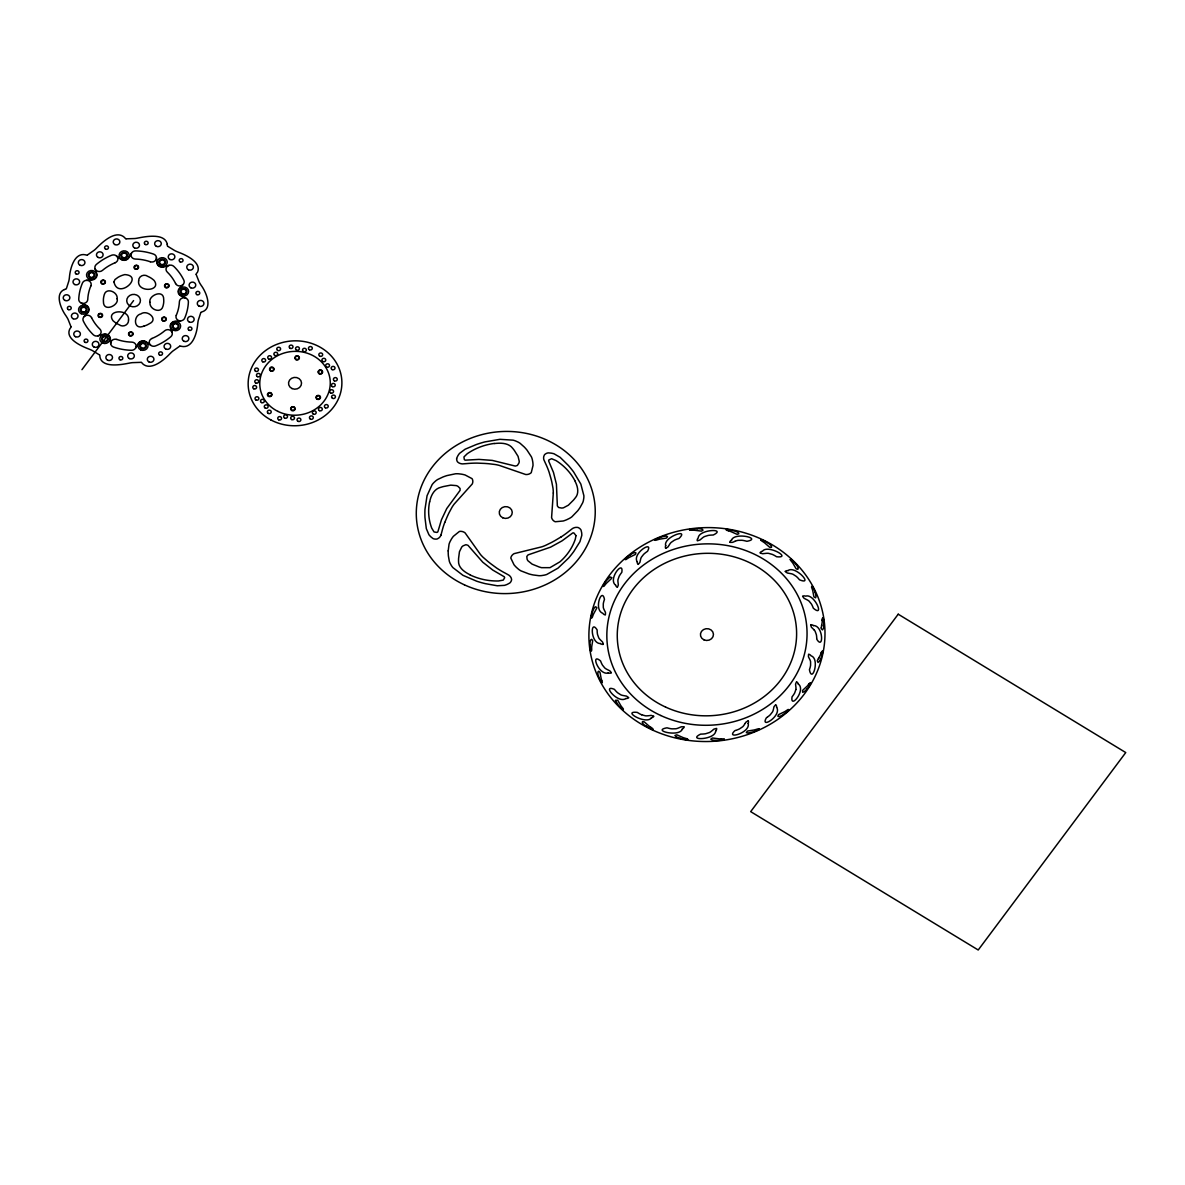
<?xml version="1.0" encoding="UTF-8"?>
<svg xmlns="http://www.w3.org/2000/svg" width="1185" height="1185" viewBox="0 0 1185 1185"><rect width="100%" height="100%" fill="white"/><g stroke="black" fill="none" stroke-linecap="round" stroke-linejoin="round"><path stroke-width="1.5" d="M591.641 649.232L591.641 649.839A26.766 24.233 -3.2 0 1 591.611 650.698L590.9 651.409A2.8 2.533 -3.2 0 1 590.574 650.669L590.545 650.609A31.891 28.884 -3.2 0 1 589.982 644.566M822.242 620.659L822.242 619.696M167.263 244.377C165.263 233.267 147.355 236.2 138.882 237.859A39.742 35.994 -3.2 0 0 137.978 238.037L137.119 238.2A23.848 21.597 -3.2 0 1 134.586 238.54L126.173 238.837M590.056 644.566C589.389 642.922 590.945 636.715 592.663 640.537A5.644 5.11 -3.2 0 1 592.604 641.352L591.745 646.477A21.004 19.019 -3.2 0 0 591.641 648.284L591.641 648.847M823.827 624.554L823.619 627.413M689.551 529.828L689.744 529.502A2.8 2.533 -3.2 0 1 690.47 529.295A31.891 28.884 -3.2 0 1 697.195 528.703M724.331 739.336L724.139 739.633A2.8 2.533 -3.2 0 1 723.413 739.825A31.891 28.884 -3.2 0 1 716.688 740.432L713.548 740.225M823.545 628.243L822.479 629.916L821.22 628.598A5.644 5.11 -3.2 0 1 821.279 627.769M790.232 559.601L790.528 560.179A26.766 24.233 -3.2 0 0 791.062 560.89L792.069 562.134A21.004 19.019 -3.2 0 1 793.076 563.512L795.772 568.207A5.644 5.11 -3.2 0 0 796.261 568.904C800.082 571.081 797.401 565.275 795.772 564.267M821.279 627.769L822.153 622.495A21.004 19.019 -3.2 0 0 822.242 620.851L822.242 619.296A26.766 24.233 -3.2 0 1 822.271 618.422L823.086 617.815M795.89 689.507L794.735 692.825A23.196 21.019 -3.2 0 1 792.78 695.862L792.498 696.262A22.219 20.115 -3.2 0 0 792.054 696.839C789.906 709.919 806.318 689.966 798.349 684.026M821.575 626.05L821.738 625.147M773.642 708.245L773.716 707.919A44.526 40.32 -3.2 0 1 773.998 706.734L775.42 705.001M773.509 708.852L773.435 709.148A26.351 23.863 -3.2 0 1 773.242 709.993L773.168 710.259A9.924 8.976 -3.2 0 1 772.501 711.918L770.265 714.762A23.196 21.019 -3.2 0 1 767.376 717.118M429.711 501.803C430.836 495.685 434.184 488.768 440.805 487.302A86.298 78.151 -3.2 0 1 443.397 486.561L450.744 485.139L456.343 485.613A7.391 6.695 -3.2 0 1 458.106 486.457L460.076 488.472L460.061 490.412L446.745 508.558L441.457 519.756L437.872 531.784A3.496 3.17 -3.2 0 1 436.954 532.42L434.051 531.961L431.71 528.095A57.932 52.466 -3.2 0 1 429.592 501.788M785.448 571.733L787.329 573.007A44.526 40.32 -3.2 0 0 788.647 573.244L789.995 573.481A26.351 23.863 -3.2 0 1 790.913 573.658L791.21 573.718A9.924 8.976 -3.2 0 1 793.032 574.295L796.157 576.295A23.196 21.019 -3.2 0 1 798.72 578.872L799.031 579.243A22.219 20.115 -3.2 0 0 799.505 579.791C814.243 586.027 795.165 565.126 788.069 570.548M665.659 545.544C663.2 537.086 690.085 527.784 679.035 538.434A22.219 20.115 -3.2 0 1 678.309 538.686L677.82 538.849A23.196 21.019 -3.2 0 0 674.28 540.271L671.199 542.375A9.924 8.976 -3.2 0 0 670.014 543.782L669.836 544.004A26.351 23.863 -3.2 0 0 669.362 544.759L668.681 545.855A44.526 40.32 -3.2 0 1 668.014 546.907L666.074 548.151M628.435 697.402L626.554 696.128A44.526 40.32 -3.2 0 0 625.236 695.891L623.888 695.654A26.351 23.863 -3.2 0 1 622.969 695.476L622.673 695.417A9.924 8.976 -3.2 0 1 620.851 694.84L617.726 692.84A23.196 21.019 -3.2 0 1 615.163 690.248L614.852 689.877A22.219 20.115 -3.2 0 0 614.378 689.329C601.284 683.864 617.859 703.979 625.813 698.587M748.224 723.591C750.431 732.982 724.939 739.988 734.848 730.701A22.219 20.115 -3.2 0 1 735.574 730.449M687.7 739.41L687.507 739.633A2.8 2.533 -3.2 0 1 686.648 739.647M820.953 653.572L821.279 652.654M440.938 535.161L441.946 531.472A94.252 85.35 -3.2 0 1 444.76 522.407M444.775 522.422L447.382 516.304A181.883 164.7 -3.2 0 1 449.056 512.735L452.018 507.254A46.6 42.201 -3.2 0 1 454.151 504.114L472.223 483.998A7.095 6.429 -3.2 0 0 472.771 480.666L472.489 479.51A4.251 3.851 -3.2 0 0 471.956 478.592L465.127 474.992A33.15 30.025 -3.2 0 0 461.424 474.148L458.491 473.793A20.634 18.693 -3.2 0 0 455.484 473.793L446.938 475.585A60.909 55.162 -3.2 0 0 442.923 477.007L437.769 479.451A17.716 16.042 -3.2 0 0 435.68 480.932L433.873 482.591A21.582 19.538 -3.2 0 0 432.125 484.635L427.059 495.7L424.971 509.387A108.502 98.251 -3.2 0 0 424.971 517.549L426.319 528.614L428.911 534.702A26.692 24.174 -3.2 0 0 430.807 536.79L432.851 538.434A4.459 4.044 -3.2 0 0 433.695 538.805L433.991 538.894A7.184 6.503 -3.2 0 0 435.221 539.101L436.51 539.086A3.659 3.318 -3.2 0 0 437.428 538.849L438.776 538.049A7.628 6.903 -3.2 0 0 440.953 535.161M819.946 660.415L821.131 657.749A31.891 28.884 -3.2 0 0 822.701 651.854L822.716 651.794A2.8 2.533 -3.2 0 0 822.76 651.098M819.739 660.86L818.065 662.489L817.28 660.86A5.644 5.11 -3.2 0 1 817.606 660.104L820.227 655.305A21.004 19.019 -3.2 0 0 820.879 653.75L821.412 652.268A26.766 24.233 -3.2 0 1 821.738 651.454L822.716 651.098M611.208 672.428L609.771 670.814A44.526 40.32 -3.2 0 0 608.601 670.221L607.401 669.614A26.351 23.863 -3.2 0 1 606.587 669.184L606.335 669.036A9.924 8.976 -3.2 0 1 604.794 667.984L602.528 665.2A23.196 21.019 -3.2 0 1 600.988 662.015L600.81 661.571A22.219 20.115 -3.2 0 0 600.543 660.919C589.937 652.061 598.884 675.805 608.231 672.962M131.491 253.16L129.017 257.589A5.481 4.962 -3.2 0 1 120.485 259.13L116.411 255.901M135.653 348.02L138.141 343.591A5.481 4.962 -3.2 0 1 146.659 342.05L150.747 345.294M760.874 539.96L761.303 539.723A2.8 2.533 -3.2 0 1 761.999 539.945M818.479 658.534L818.939 657.734M66.464 288.414L68.774 281.215A23.863 21.611 -3.2 0 0 69.219 278.919L69.322 278.134A39.742 35.994 -3.2 0 1 69.426 277.29C70.122 268.817 74.211 252.494 85.335 254.775A5.273 4.784 -3.2 0 0 87.216 255.145M200.769 312.647L198.384 319.98A23.848 21.597 -3.2 0 0 197.939 322.261L197.836 323.061A39.742 35.994 -3.2 0 1 197.717 323.89C196.977 332.541 193.022 348.434 181.809 346.405A5.273 4.784 -3.2 0 0 179.927 346.05M745.024 723.561L745.202 723.28A44.526 40.32 -3.2 0 1 745.869 722.228L747.809 720.984M744.684 724.109L744.521 724.376A26.351 23.863 -3.2 0 1 744.047 725.116L743.884 725.353A9.924 8.976 -3.2 0 1 742.684 726.76L739.588 728.849A23.196 21.019 -3.2 0 1 736.063 730.286M81.958 369.676L133.579 300.59M802.763 596.573L804.111 598.321A44.526 40.32 -3.2 0 0 805.282 598.914L806.481 599.521A26.351 23.863 -3.2 0 1 807.296 599.936L807.548 600.084A9.924 8.976 -3.2 0 1 809.088 601.15L811.355 603.935A23.196 21.019 -3.2 0 1 812.895 607.105L813.073 607.549A22.219 20.115 -3.2 0 0 813.34 608.216C825.204 618.333 814.273 593.018 805.652 596.173A3.673 3.333 -3.2 0 0 802.601 596.173M715.696 731.101C715.148 740.033 686.53 740.936 700.602 734.137A22.219 20.115 -3.2 0 1 701.372 734.093L701.905 734.078A23.196 21.019 -3.2 0 0 705.727 733.708L709.371 732.567A9.924 8.976 -3.2 0 0 710.97 731.56L711.207 731.382A26.351 23.863 -3.2 0 0 711.918 730.819L712.17 730.612M809.118 683.849L808.496 684.634M197.554 272.135C201.761 262.507 186.208 255.086 178.535 252.272A39.742 35.994 -3.2 0 0 177.691 251.916L176.891 251.59A23.848 21.597 -3.2 0 1 174.625 250.524L167.707 246.287M807.237 688.663L805.045 691.062M790.306 559.394L790.795 559.261A2.8 2.533 -3.2 0 1 791.387 559.675L791.462 559.705A31.891 28.884 -3.2 0 1 795.831 564.238M804.689 691.447L802.675 692.321L802.526 690.559A5.644 5.11 -3.2 0 1 803.104 689.922L807.222 686.085A21.004 19.019 -3.2 0 0 808.377 684.782L809.385 683.523A26.766 24.233 -3.2 0 1 809.962 682.827L811.014 682.767A2.8 2.533 -3.2 0 1 810.762 683.419A31.891 28.884 -3.2 0 1 807.281 688.692M84.061 316.647L87.675 312.914A5.481 4.962 -3.2 0 0 86.061 305.197L81.202 303.005M183.097 284.548L179.468 288.281A5.481 4.962 -3.2 0 0 181.083 295.983L185.941 298.176M603.313 643.899L602.498 641.959A44.526 40.32 -3.2 0 0 601.595 641.055L600.662 640.152A26.351 23.863 -3.2 0 1 600.04 639.515L599.847 639.293A9.924 8.976 -3.2 0 1 598.751 637.856L597.551 634.567A23.196 21.019 -3.2 0 1 597.166 631.101L597.151 630.627A22.219 20.115 -3.2 0 0 597.121 629.916C590.086 618.511 590.397 643.396 600.306 643.573M788.662 710.259A2.8 2.533 -3.2 0 0 789.151 709.741L788.114 709.489A26.766 24.233 -3.2 0 0 787.314 709.978L785.936 710.911A21.004 19.019 -3.2 0 1 784.396 711.829L779.182 714.333A5.644 5.11 -3.2 0 0 778.412 714.777C775.982 718.288 781.996 715.873 783.537 714.288A31.891 28.884 -3.2 0 0 788.632 710.319L788.677 710.274M712.674 730.182L712.94 729.96A44.526 40.32 -3.2 0 1 713.933 729.13L716.199 728.494M731.56 539.975C734.73 531.828 762.636 538.434 746.905 541.308A22.219 20.115 -3.2 0 1 746.165 541.115L745.661 540.982A23.196 21.019 -3.2 0 0 741.899 540.271L738.062 540.345A9.924 8.976 -3.2 0 0 736.196 540.849L735.915 540.952A26.351 23.863 -3.2 0 0 735.041 541.308M810.703 625.132L811.384 627.176A44.526 40.32 -3.2 0 0 812.288 628.08L813.221 628.983A26.351 23.863 -3.2 0 1 813.843 629.62L814.036 629.827M682.323 729.16C679.346 737.425 651.143 730.478 666.977 727.827A22.219 20.115 -3.2 0 1 667.718 728.005L668.221 728.138A23.196 21.019 -3.2 0 0 671.984 728.849L675.82 728.775A9.924 8.976 -3.2 0 0 677.687 728.271L677.968 728.183A26.351 23.863 -3.2 0 0 678.842 727.827L680.086 727.294A44.526 40.32 -3.2 0 1 681.316 726.79L683.686 726.805M561.112 536.909L555.054 540.523A181.883 164.7 -3.2 0 1 551.395 542.537L545.456 545.426A46.6 42.201 -3.2 0 1 541.723 546.848L514.157 553.632A7.095 6.429 -3.2 0 0 511.55 556.046L511.031 557.143A4.251 3.851 -3.2 0 0 510.853 558.179L514.009 564.756A33.15 30.025 -3.2 0 0 516.438 567.408L518.556 569.274A20.634 18.693 -3.2 0 0 520.97 570.874L528.984 573.955A60.909 55.162 -3.2 0 0 533.146 574.947L538.849 575.688A17.716 16.042 -3.2 0 0 541.501 575.599L544.019 575.199A21.582 19.538 -3.2 0 0 546.744 574.473L558.002 568.148L568.548 558.091A108.502 98.251 -3.2 0 0 573.836 551.44L579.939 541.693L581.805 535.353A26.692 24.174 -3.2 0 0 581.642 532.628L581.065 530.213A4.459 4.044 -3.2 0 0 580.62 529.458L580.443 529.236A7.184 6.503 -3.2 0 0 579.598 528.406L578.547 527.725A3.659 3.318 -3.2 0 0 577.673 527.429L576.058 527.369A7.628 6.903 -3.2 0 0 572.444 528.569L569.259 531.043A94.252 85.35 -3.2 0 1 561.127 536.938M630.346 554.847C631.368 553.514 637.811 550.699 635.456 554.343A5.644 5.11 -3.2 0 1 634.686 554.787L629.487 557.306A21.004 19.019 -3.2 0 0 627.946 558.224L626.569 559.142A26.766 24.233 -3.2 0 1 625.769 559.646L624.762 559.409A2.8 2.533 -3.2 0 1 625.221 558.861A31.891 28.884 -3.2 0 1 630.316 554.802M179.676 346.213L173.01 350.923A23.848 21.597 -3.2 0 0 171.158 352.552L170.581 353.145A39.742 35.994 -3.2 0 1 169.944 353.752C163.886 360.166 150.688 371.275 142.63 363.736A5.273 4.784 -3.2 0 0 141.296 362.358M735.041 541.308L733.796 541.841A44.526 40.32 -3.2 0 1 732.567 542.345L730.227 542.404M605.476 614.482L605.446 612.364A44.526 40.32 -3.2 0 0 604.898 611.267L604.32 610.127A26.351 23.863 -3.2 0 1 603.95 609.342L603.832 609.09A9.924 8.976 -3.2 0 1 603.298 607.416L603.269 603.935A23.196 21.019 -3.2 0 1 604.098 600.514L604.246 600.054A22.219 20.115 -3.2 0 0 604.454 599.388C602.024 586.382 593.255 609.905 602.824 613.297A3.673 3.333 -3.2 0 0 605.268 614.926M87.483 254.968L94.148 250.272A23.848 21.597 -3.2 0 0 95.985 248.643L96.578 248.05A39.742 35.994 -3.2 0 1 97.214 247.428C103.317 241.266 116.278 229.579 124.588 237.533A5.273 4.784 -3.2 0 0 125.862 238.837M808.496 654.624L808.437 656.757A44.526 40.32 -3.2 0 0 808.985 657.868L809.562 658.993A26.351 23.863 -3.2 0 1 809.933 659.778L810.051 660.045A9.924 8.976 -3.2 0 1 810.584 661.719L810.599 665.2A23.196 21.019 -3.2 0 1 809.785 668.621L809.636 669.066A22.219 20.115 -3.2 0 0 809.429 669.747C812.169 684.278 820.183 658.505 811.058 655.838A3.673 3.333 -3.2 0 0 808.614 654.209M651.35 717.947C646.225 725.057 621.177 710.585 637.263 712.392A22.219 20.115 -3.2 0 1 637.9 712.777L638.33 713.044A23.196 21.019 -3.2 0 0 641.663 714.777M169.129 265.351L163.945 266.921A5.481 4.962 -3.2 0 1 156.775 262.566L156.45 257.634M98.014 335.829L103.214 334.259A5.481 4.962 -3.2 0 1 110.368 338.614L110.694 343.546M143.874 326.156L143.237 326.349A28.262 25.596 -3.2 0 1 142.348 326.601C133.505 329.326 133.416 315.358 140.882 313.921C147.34 309.181 159.057 319.506 149.295 323.742A22.278 20.175 -3.2 0 1 146.673 325.134A22.278 20.175 -3.2 0 1 143.874 326.156M64.405 289.555C54.303 293.687 61.176 309.374 66.153 316.054A39.742 35.994 -3.2 0 0 66.597 316.795L67.027 317.476A23.848 21.597 -3.2 0 1 68.152 319.55L70.967 326.704M749.275 732.834L752.342 732.108A31.891 28.884 -3.2 0 0 758.519 729.753L758.578 729.723A2.8 2.533 -3.2 0 0 759.215 729.338L759.274 728.982M748.387 733.041L746.328 732.685L747.32 731.145A5.644 5.11 -3.2 0 1 748.194 730.938L754.001 730.004A21.004 19.019 -3.2 0 0 755.763 729.545L757.393 729.056A26.766 24.233 -3.2 0 1 758.311 728.805L759.126 728.76M649.513 715.592L649.869 715.547A44.526 40.32 -3.2 0 1 651.202 715.414L653.439 716.096M648.832 715.681L648.506 715.71A26.351 23.863 -3.2 0 1 647.558 715.799L647.262 715.829A9.924 8.976 -3.2 0 1 645.321 715.784L641.663 714.762M494.293 443.56C500.633 442.79 508.676 442.76 512.838 448.493A86.298 78.151 -3.2 0 1 514.379 450.478L518.067 456.358L519.252 461.335A7.391 6.695 -3.2 0 1 518.867 463.128L517.356 465.468L515.312 466.075L492.279 460.402L478.947 459.41L465.275 460.165A3.496 3.17 -3.2 0 1 464.327 459.587L463.942 456.936L467.305 453.677A57.932 52.466 -3.2 0 1 494.278 443.442M86.416 280.341L91.867 279.986A5.481 4.962 -3.2 0 0 96.755 273.439L95.067 268.758M180.727 320.854L175.291 321.194A5.481 4.962 -3.2 0 0 170.403 327.741L172.077 332.422M617.548 586.99L618.333 584.96A44.526 40.32 -3.2 0 0 618.185 583.746L618.037 582.502A26.351 23.863 -3.2 0 1 617.933 581.657L617.918 581.376A9.924 8.976 -3.2 0 1 617.977 579.628L619.148 576.295A23.196 21.019 -3.2 0 1 621.103 573.273L621.384 572.873A22.219 20.115 -3.2 0 0 621.829 572.281C623.888 559.32 607.683 578.947 615.533 585.109M796.335 682.145L795.55 684.175A44.526 40.32 -3.2 0 0 795.698 685.389L795.846 686.619A26.351 23.863 -3.2 0 1 795.95 687.478L795.965 687.744A9.924 8.976 -3.2 0 1 795.905 689.507M692.455 530.243L693.077 530.228A21.004 19.019 -3.2 0 1 694.899 530.302L700.705 531.028A5.644 5.11 -3.2 0 0 701.609 531.087C705.845 529.414 699.194 528.273 697.195 528.747M721.428 738.892L722.524 738.877A26.766 24.233 -3.2 0 1 723.472 738.892L724.272 739.099M692.025 530.243L691.359 530.243A26.766 24.233 -3.2 0 1 690.411 530.228L689.611 530.036M721.221 738.892L720.806 738.892A21.004 19.019 -3.2 0 1 718.984 738.833L713.296 738.107A5.644 5.11 -3.2 0 0 712.274 738.048L710.793 739.203L712.733 740.166M686.589 739.662L686.648 739.662A31.891 28.884 -3.2 0 1 680.072 738.344M140.971 362.343L132.572 362.64A23.848 21.597 -3.2 0 0 130.039 362.98L129.18 363.158A39.742 35.994 -3.2 0 1 128.261 363.321C119.744 364.98 101.925 367.898 99.881 356.803A5.273 4.784 -3.2 0 0 99.703 355.07M638.463 564.119L639.885 562.401A44.526 40.32 -3.2 0 0 640.167 561.216L640.448 559.987A26.351 23.863 -3.2 0 1 640.641 559.142L640.715 558.876A9.924 8.976 -3.2 0 1 641.381 557.217L643.618 554.373A23.196 21.019 -3.2 0 1 646.492 552.017L646.906 551.721A22.219 20.115 -3.2 0 0 647.528 551.292C653.913 539.649 631.99 553.336 637.174 561.764M728.79 530.924L729.382 531.102A21.004 19.019 -3.2 0 1 731.086 531.68L736.344 534.005A5.644 5.11 -3.2 0 0 737.188 534.302C741.721 533.857 735.944 530.969 733.796 530.836A31.891 28.884 -3.2 0 0 727.294 529.473A2.8 2.533 -3.2 0 0 726.479 529.428M728.39 530.821L727.753 530.628A26.766 24.233 -3.2 0 1 726.849 530.347L726.183 529.976M680.086 738.299L676.665 737.07M676.413 736.981L674.902 735.515L676.694 734.833A5.644 5.11 -3.2 0 1 677.539 735.13L682.797 737.455A21.004 19.019 -3.2 0 0 684.5 738.033L686.13 738.492A26.766 24.233 -3.2 0 1 687.033 738.773L687.715 739.188M762.014 539.93L762.073 539.96A31.891 28.884 -3.2 0 1 767.791 543.041C769.924 543.811 774.072 548.314 769.909 547.381A5.644 5.11 -3.2 0 1 769.109 546.803L764.917 543.115A21.004 19.019 -3.2 0 0 763.496 542.093L762.103 541.189A26.766 24.233 -3.2 0 1 761.348 540.671L760.859 540.167M470.208 574.858C464.772 572.222 458.106 567.808 458.536 560.949A86.298 78.151 -3.2 0 1 458.58 558.505L459.439 551.751L461.72 547.07A7.391 6.695 -3.2 0 1 463.187 545.796L465.912 544.7L467.957 545.293L482.754 562.194L492.812 570.089L504.277 576.769A3.496 3.17 -3.2 0 1 504.662 577.747L503.255 580.117L498.441 580.976A57.932 52.466 -3.2 0 1 470.149 574.947M813.577 625.562C823.545 625.665 823.723 650.713 816.761 639.204A22.219 20.115 -3.2 0 1 816.732 638.508M650.891 727.368L651.78 727.931A26.766 24.233 -3.2 0 1 652.535 728.464L653.039 729.042M650.728 727.249L650.387 727.042A21.004 19.019 -3.2 0 1 648.965 726.005L644.773 722.317A5.644 5.11 -3.2 0 0 644.092 721.798C639.93 720.539 643.648 725.368 646.121 726.049M697.728 540.701L699.95 539.99A44.526 40.32 -3.2 0 0 700.942 539.175L701.964 538.316A26.351 23.863 -3.2 0 1 702.661 537.738L702.898 537.56A9.924 8.976 -3.2 0 1 704.512 536.568L708.156 535.427A23.196 21.019 -3.2 0 1 711.978 535.057L712.511 535.027A22.219 20.115 -3.2 0 0 713.281 534.998C727.338 528.199 698.617 529.147 698.187 538.034A3.673 3.333 -3.2 0 0 697.21 540.671M99.451 354.893L92.519 350.656A23.848 21.597 -3.2 0 0 90.267 349.59L89.468 349.264A39.742 35.994 -3.2 0 1 88.623 348.923C81.143 346.064 64.301 338.451 70.078 328.482A5.273 4.784 -3.2 0 0 71.056 326.971M574.71 480.606C577.599 485.806 579.643 493.271 575.066 498.159A86.298 78.151 -3.2 0 1 573.451 500.129L568.37 505.195L563.497 507.787A7.391 6.695 -3.2 0 1 561.512 508.039L558.594 507.491L557.35 505.921L556.432 484.25L553.484 472.445L548.611 460.906A3.496 3.17 -3.2 0 1 548.951 459.899L551.617 458.714L556.032 460.58A57.932 52.466 -3.2 0 1 574.829 480.562M601.758 680.397L601.565 679.849A21.004 19.019 -3.2 0 1 601.091 678.264L600.158 673.139A5.644 5.11 -3.2 0 0 599.906 672.221C597.403 668.977 597.314 674.561 598.78 676.783A31.891 28.884 -3.2 0 0 601.328 682.353L601.358 682.412A2.8 2.533 -3.2 0 0 601.758 682.99L602.365 682.16A26.766 24.233 -3.2 0 0 602.099 681.331L601.891 680.753M815.102 592.352L815.872 595.107M816.08 595.922L815.635 597.818L814.036 597.003A5.644 5.11 -3.2 0 1 813.754 596.114L812.792 590.871A21.004 19.019 -3.2 0 0 812.317 589.271L811.784 587.804A26.766 24.233 -3.2 0 1 811.518 586.975L812.095 586.16A2.8 2.533 -3.2 0 1 812.51 586.723L812.569 586.782A31.891 28.884 -3.2 0 1 815.162 592.337M760.444 553.114L762.681 553.721A44.526 40.32 -3.2 0 0 764.014 553.573L765.377 553.425A26.351 23.863 -3.2 0 1 766.325 553.321L766.621 553.306A9.924 8.976 -3.2 0 1 768.561 553.351L772.22 554.373A23.196 21.019 -3.2 0 1 775.538 556.091L775.982 556.358A22.219 20.115 -3.2 0 0 776.619 556.743C792.691 558.535 767.643 544.078 762.533 551.173A3.673 3.333 -3.2 0 0 760.044 552.803M196.192 274.476L199.006 281.63A23.848 21.597 -3.2 0 0 200.117 283.704L200.561 284.385A39.742 35.994 -3.2 0 1 201.006 285.126C206.042 291.717 212.87 307.937 202.635 311.67A5.273 4.784 -3.2 0 0 200.872 312.381M776.708 707.371C781.878 715.962 759.659 729.59 766.354 717.843A22.219 20.115 -3.2 0 1 766.976 717.399M785.151 571.392A3.673 3.333 -3.2 0 1 788.04 570.666M823.886 624.554A31.891 28.884 -3.2 0 0 823.323 618.526L823.323 618.466A2.8 2.533 -3.2 0 0 823.131 617.8M810.673 624.702A3.673 3.333 -3.2 0 1 813.473 625.65M814.036 629.827A9.924 8.976 -3.2 0 1 815.132 631.279L816.332 634.567A23.196 21.019 -3.2 0 1 816.717 638.034M796.587 681.775A3.673 3.333 -3.2 0 1 798.216 684.041M775.79 704.734A3.673 3.333 -3.2 0 1 776.575 707.356M748.253 720.821A3.673 3.333 -3.2 0 1 748.105 723.531M716.673 728.464A3.673 3.333 -3.2 0 1 715.607 731.012M684.145 726.909A3.673 3.333 -3.2 0 1 682.249 729.042M646.092 726.094A31.891 28.884 -3.2 0 0 651.809 729.175L651.868 729.205A2.8 2.533 -3.2 0 0 652.579 729.442M653.839 716.318A3.673 3.333 -3.2 0 1 651.32 717.829M628.731 697.728A3.673 3.333 -3.2 0 1 625.843 698.469M611.282 672.962A3.673 3.333 -3.2 0 1 608.29 672.843M603.209 644.418A3.673 3.333 -3.2 0 1 600.41 643.485M617.296 587.345A3.673 3.333 -3.2 0 1 615.667 585.094M638.093 564.401A3.673 3.333 -3.2 0 1 637.308 561.779M665.629 548.314A3.673 3.333 -3.2 0 1 665.777 545.589M729.738 542.212A3.673 3.333 -3.2 0 1 731.634 540.079M167.455 246.11A5.273 4.784 -3.2 0 1 167.307 244.391M196.103 274.209A5.273 4.784 -3.2 0 1 197.11 272.713M66.286 288.814A5.273 4.784 -3.2 0 1 64.508 289.481M117.137 298.813C119.3 305.315 103.214 312.84 103.436 301.568A22.278 20.175 -3.2 0 1 103.451 298.842A22.278 20.175 -3.2 0 1 103.895 296.131L104.043 295.539A28.262 25.596 -3.2 0 1 104.25 294.724C106.265 286.977 118.263 292.073 117.137 298.857M150.006 302.323C148.895 309.107 160.879 314.203 162.893 306.471A28.262 25.596 -3.2 0 0 163.115 305.641L163.263 305.049A22.278 20.175 -3.2 0 0 163.708 302.338A22.278 20.175 -3.2 0 0 163.708 299.612C164.004 288.488 148.021 295.643 150.006 302.264M448.197 550.877L448.197 552.18A60.909 55.162 -3.2 0 0 448.404 556.061L449.322 561.231A17.716 16.042 -3.2 0 0 450.211 563.482L451.367 565.526A21.582 19.538 -3.2 0 0 452.951 567.645L462.95 575.317L476.666 581.198A108.502 98.251 -3.2 0 0 485.213 583.627L497.27 585.775L504.484 585.36A26.692 24.174 -3.2 0 0 507.284 584.353L509.654 583.079A4.459 4.044 -3.2 0 0 510.32 582.457L510.498 582.235A7.184 6.503 -3.2 0 0 511.12 581.242L511.52 580.117A3.659 3.318 -3.2 0 0 511.565 579.258L511.15 577.85A7.628 6.903 -3.2 0 0 508.809 575.125L505.269 573.155A94.252 85.35 -3.2 0 1 496.648 568.045L491.064 563.956A181.883 164.7 -3.2 0 1 487.865 561.438L483.065 557.261A46.6 42.201 -3.2 0 1 480.443 554.476L465.098 532.894A7.095 6.429 -3.2 0 0 461.794 531.428L460.476 531.324A4.251 3.851 -3.2 0 0 459.336 531.502L453.381 536.316A33.15 30.025 -3.2 0 0 451.322 539.264L450.004 541.693A20.634 18.693 -3.2 0 0 449.041 544.27L448.197 550.877M611.667 577.643L611.356 578.561A5.644 5.11 -3.2 0 1 610.779 579.198L606.661 583.035A21.004 19.019 -3.2 0 0 605.505 584.338L604.498 585.612A26.766 24.233 -3.2 0 1 603.92 586.294L602.869 586.457A2.8 2.533 -3.2 0 1 603.121 585.716A31.891 28.884 -3.2 0 1 606.601 580.428L610.068 576.947L611.667 577.643M575.999 535.62L575.273 539.249A57.932 52.466 -3.2 0 1 559.913 561.838L549.988 567.659L541.501 567.674A86.298 78.151 -3.2 0 1 538.953 566.904L532.124 564.134L527.947 560.772A7.391 6.695 -3.2 0 1 527.088 559.142L526.807 556.446L528.08 554.876L550.536 547.174L562.045 540.849L572.725 532.954A3.496 3.17 -3.2 0 1 573.866 532.924L575.999 535.62M553.306 493.019L551.588 517.549A7.095 6.429 -3.2 0 0 553.306 520.511L554.284 521.282A4.251 3.851 -3.2 0 0 555.321 521.741L563.216 521A33.15 30.025 -3.2 0 0 566.785 519.697L569.422 518.408A20.634 18.693 -3.2 0 0 571.866 516.823L577.673 510.824A60.909 55.162 -3.2 0 0 580.028 507.55L582.635 502.84A17.716 16.042 -3.2 0 0 583.39 500.544L583.775 498.248A21.582 19.538 -3.2 0 0 583.879 495.685L580.843 484.087L573.658 472A108.502 98.251 -3.2 0 0 568.356 465.453L560.09 457.292L554.032 453.781A26.692 24.174 -3.2 0 0 551.114 453.114L548.388 452.892A4.459 4.044 -3.2 0 0 547.455 453.04L547.174 453.129A7.184 6.503 -3.2 0 0 546.018 453.603L544.981 454.314A3.659 3.318 -3.2 0 0 544.389 454.981L543.811 456.358A7.628 6.903 -3.2 0 0 543.9 459.824L545.485 463.32A94.252 85.35 -3.2 0 1 549.07 472.089L550.907 478.384A181.883 164.7 -3.2 0 1 551.84 482.132L552.98 488.116A46.6 42.201 -3.2 0 1 553.276 491.76L553.306 493.019M615.474 700.513L618.111 704.853A31.891 28.884 -3.2 0 0 622.421 709.43L622.481 709.474A2.8 2.533 -3.2 0 0 623.058 709.904L623.414 709.045A26.766 24.233 -3.2 0 0 622.821 708.245L621.814 706.986A21.004 19.019 -3.2 0 1 620.807 705.608L618.111 700.913A5.644 5.11 -3.2 0 0 617.622 700.231L615.474 700.394M456.655 458.817L456.655 459.099A7.184 6.503 -3.2 0 0 456.788 460.224L457.203 461.335A3.659 3.318 -3.2 0 0 457.706 462.046L458.965 462.95A7.628 6.903 -3.2 0 0 462.639 463.898L466.801 463.587A94.252 85.35 -3.2 0 1 477.155 463.113L484.354 463.409A181.883 164.7 -3.2 0 1 488.59 463.72L495.226 464.52A46.6 42.201 -3.2 0 1 499.166 465.364L525.681 474.504A7.095 6.429 -3.2 0 0 529.34 473.926L530.465 473.304A4.251 3.851 -3.2 0 0 531.28 472.548L533.013 465.512A33.15 30.025 -3.2 0 0 532.791 462.061L532.287 459.41A20.634 18.693 -3.2 0 0 531.398 456.817L526.955 450.033A60.909 55.162 -3.2 0 0 524.274 447.012L520.171 443.353A17.716 16.042 -3.2 0 0 517.993 442.035L515.712 441.013A21.582 19.538 -3.2 0 0 513.046 440.153L499.907 439.324L484.917 441.901A108.502 98.251 -3.2 0 0 476.355 444.508L465.142 449.204L459.528 453.381A26.692 24.174 -3.2 0 0 457.899 455.692L456.788 457.973A4.459 4.044 -3.2 0 0 456.655 458.817M113.953 281.852C117.804 300.412 144.866 275.883 124.81 274.594A28.262 25.596 -3.2 0 0 123.921 274.831L123.27 275.024A22.278 20.175 -3.2 0 0 120.47 276.046A22.278 20.175 -3.2 0 0 117.863 277.438L114.96 279.571L113.953 281.852M128.543 319.98C128.884 324.957 122.988 327.712 119.152 324.72A22.278 20.175 -3.2 0 1 116.545 323.386A22.278 20.175 -3.2 0 1 114.19 321.698L113.701 321.298A28.262 25.596 -3.2 0 1 113.019 320.72C105.109 309.922 129.713 308.144 128.543 319.98M138.63 280.845C136.897 292.962 162.108 291.451 154.124 280.46A28.262 25.596 -3.2 0 0 153.457 279.882L152.969 279.482A22.278 20.175 -3.2 0 0 150.599 277.808A22.278 20.175 -3.2 0 0 147.992 276.46C144.289 273.602 138.526 276.001 138.63 280.845M654.594 540.034L655.572 540.33A26.766 24.233 -3.2 0 0 656.49 540.079L658.119 539.575A21.004 19.019 -3.2 0 1 659.882 539.131L665.689 538.197A5.644 5.11 -3.2 0 0 666.562 537.99C670.014 535.205 663.333 536.035 661.541 537.027A31.891 28.884 -3.2 0 0 655.364 539.382L655.305 539.412A2.8 2.533 -3.2 0 0 654.668 539.797L654.594 540.034M596.677 607.816L596.633 608.157A5.644 5.11 -3.2 0 1 596.277 609.031L593.655 613.815A21.004 19.019 -3.2 0 0 593.004 615.37L592.47 616.852A26.766 24.233 -3.2 0 1 592.144 617.681L591.197 618.111A2.8 2.533 -3.2 0 1 591.182 617.341A31.891 28.884 -3.2 0 1 592.707 611.371C593.107 610.068 595.374 604.409 596.677 607.816M89.171 273.587L88.949 276.194L91.319 277.631L93.911 276.475L94.133 273.868L91.763 272.431L89.171 273.587M98.681 314.395L98.533 316.217L100.207 317.239L102.043 316.425L102.191 314.588L100.518 313.581L98.681 314.395M101.451 281.052L101.303 282.889L102.976 283.911L104.798 283.096L104.947 281.26L103.273 280.238L101.451 281.052M129.135 332.911L128.987 334.733L130.661 335.755L132.483 334.94L132.631 333.103L130.957 332.096L129.135 332.911M134.66 266.24L134.512 268.077L136.186 269.099L138.023 268.284L138.171 266.447L136.497 265.425L134.66 266.24M162.345 318.084L162.197 319.92L163.871 320.942L165.707 320.128L165.856 318.291L164.182 317.269L162.345 318.084M165.115 284.755L164.967 286.592L166.641 287.614L168.463 286.8L168.611 284.963L166.937 283.941L165.115 284.755M173.232 324.705L173.025 327.312L175.395 328.749L177.987 327.593L178.209 325.001L175.824 323.549L173.232 324.705M81.706 307.7L80.743 310.159L82.624 312.129L85.453 311.611L86.401 309.137L84.52 307.182L81.706 307.7M181.705 289.57L180.742 292.043L182.623 293.998L185.452 293.495L186.4 291.021L184.534 289.066L181.705 289.57M103.658 336.629L102.028 338.806L103.273 341.132L106.146 341.31L107.776 339.132L106.517 336.792L103.658 336.629M161.012 259.885L159.382 262.048L160.627 264.388L163.5 264.551L165.115 262.389L163.871 260.048L161.012 259.885M270.921 367.528L269.78 369.053L270.654 370.698L272.683 370.816L273.824 369.29L272.95 367.646L270.921 367.528M268.817 392.946L267.677 394.472L268.551 396.131L270.565 396.249L271.721 394.709L270.832 393.065L268.817 392.946M296.25 356.226L295.109 357.752L295.998 359.396L298.013 359.514L299.153 357.988L298.279 356.344L296.25 356.226M292.043 407.077L290.903 408.603L291.777 410.247L293.791 410.365L294.947 408.84L294.058 407.196L292.043 407.077M319.491 370.342L318.335 371.883L319.224 373.527L321.239 373.645L322.379 372.105L321.505 370.461L319.491 370.342M317.373 395.775L316.232 397.301L317.106 398.945L319.135 399.064L320.276 397.538L319.402 395.894L317.373 395.775M898.215 614.2L750.683 811.636L978.217 950L1125.75 752.564L898.215 614.2M123.595 252.82L121.418 254.553L121.951 257.101L124.662 257.945L126.839 256.212L126.306 253.664L123.595 252.82M142.481 343.25L140.304 344.968L140.837 347.516L143.563 348.36L145.74 346.642L145.207 344.08L142.481 343.25M703.934 639.841A6.518 5.91 -3.2 0 0 713.459 634.242A6.518 5.91 -3.2 0 0 703.431 629.62A6.518 5.91 -3.2 0 0 703.934 639.841M652.461 730.004A118.085 106.931 -3.2 0 0 824.878 628.687A118.085 106.931 -3.2 0 0 643.485 545.011A118.085 106.931 -3.2 0 0 652.461 730.004M660.741 715.503A100.132 90.682 -3.2 0 0 806.955 629.576A100.132 90.682 -3.2 0 0 653.128 558.624A100.132 90.682 -3.2 0 0 660.741 715.503M665.555 707.06A89.69 81.217 -3.2 0 0 796.527 630.094A89.69 81.217 -3.2 0 0 658.741 566.534A89.69 81.217 -3.2 0 0 665.555 707.06M502.736 517.786A6.518 5.91 -3.2 0 0 512.261 512.187A6.518 5.91 -3.2 0 0 502.247 507.565A6.518 5.91 -3.2 0 0 502.736 517.786M464.446 584.857A89.512 81.069 -3.2 0 0 595.151 508.054A89.512 81.069 -3.2 0 0 457.647 444.627A89.512 81.069 -3.2 0 0 464.446 584.857M292.014 388.561A6.518 5.91 -3.2 0 0 301.538 382.977A6.518 5.91 -3.2 0 0 291.525 378.341A6.518 5.91 -3.2 0 0 292.014 388.561M295.998 359.647A2.266 2.044 -3.2 0 0 299.39 357.855A2.266 2.044 -3.2 0 0 296.013 356.107A2.266 2.044 -3.2 0 0 295.998 359.647M319.269 373.793A2.266 2.044 -3.2 0 0 322.616 371.927A2.266 2.044 -3.2 0 0 319.195 370.253A2.266 2.044 -3.2 0 0 319.269 373.793M317.21 399.241A2.266 2.044 -3.2 0 0 320.513 397.301A2.266 2.044 -3.2 0 0 317.047 395.701A2.266 2.044 -3.2 0 0 317.21 399.241M291.777 410.499A2.266 2.044 -3.2 0 0 295.183 408.707A2.266 2.044 -3.2 0 0 291.791 406.959A2.266 2.044 -3.2 0 0 291.777 410.499M268.595 396.397A2.266 2.044 -3.2 0 0 271.957 394.531A2.266 2.044 -3.2 0 0 268.521 392.857A2.266 2.044 -3.2 0 0 268.595 396.397M270.758 370.994A2.266 2.044 -3.2 0 0 274.061 369.053A2.266 2.044 -3.2 0 0 270.58 367.454A2.266 2.044 -3.2 0 0 270.758 370.994M277.912 411.388A35.269 31.936 -3.2 0 0 330.274 382.414A35.269 31.936 -3.2 0 0 276.89 356.078A35.269 31.936 -3.2 0 0 277.912 411.388M270.906 419.949A46.882 42.453 -3.2 0 0 341.887 383.54A46.882 42.453 -3.2 0 0 272.283 346.39A46.882 42.453 -3.2 0 0 270.906 419.949M332.111 369.601A1.926 1.733 -3.2 0 0 335.014 368.105A1.926 1.733 -3.2 0 0 332.17 366.595A1.926 1.733 -3.2 0 0 332.111 369.601M326.601 367.039A1.926 1.733 -3.2 0 0 329.504 365.543A1.926 1.733 -3.2 0 0 326.645 364.017A1.926 1.733 -3.2 0 0 326.601 367.039M322.853 361.529A1.926 1.733 -3.2 0 0 325.756 360.033A1.926 1.733 -3.2 0 0 322.912 358.522A1.926 1.733 -3.2 0 0 322.853 361.529M319.772 356.181A1.926 1.733 -3.2 0 0 322.675 354.685A1.926 1.733 -3.2 0 0 319.817 353.174A1.926 1.733 -3.2 0 0 319.772 356.181M332.526 398.323A1.926 1.733 -3.2 0 0 335.429 396.827A1.926 1.733 -3.2 0 0 332.57 395.316A1.926 1.733 -3.2 0 0 332.526 398.323M330.674 392.961A1.926 1.733 -3.2 0 0 333.577 391.465A1.926 1.733 -3.2 0 0 330.719 389.954A1.926 1.733 -3.2 0 0 330.674 392.961M332.348 386.621A1.926 1.733 -3.2 0 0 335.251 385.125A1.926 1.733 -3.2 0 0 332.407 383.614A1.926 1.733 -3.2 0 0 332.348 386.621M334.363 380.829A1.926 1.733 -3.2 0 0 337.266 379.333A1.926 1.733 -3.2 0 0 334.422 377.808A1.926 1.733 -3.2 0 0 334.363 380.829M310.396 419.134A1.926 1.733 -3.2 0 0 313.299 417.638A1.926 1.733 -3.2 0 0 310.44 416.113A1.926 1.733 -3.2 0 0 310.396 419.134M313.284 414.098A1.926 1.733 -3.2 0 0 316.188 412.602A1.926 1.733 -3.2 0 0 313.329 411.091A1.926 1.733 -3.2 0 0 313.284 414.098M319.402 410.647A1.926 1.733 -3.2 0 0 322.305 409.151A1.926 1.733 -3.2 0 0 319.461 407.64A1.926 1.733 -3.2 0 0 319.402 410.647M325.342 407.788A1.926 1.733 -3.2 0 0 328.245 406.292A1.926 1.733 -3.2 0 0 325.386 404.781A1.926 1.733 -3.2 0 0 325.342 407.788M278.682 419.816A1.926 1.733 -3.2 0 0 281.586 418.32A1.926 1.733 -3.2 0 0 278.727 416.809A1.926 1.733 -3.2 0 0 278.682 419.816M284.622 418.083A1.926 1.733 -3.2 0 0 287.525 416.587A1.926 1.733 -3.2 0 0 284.681 415.061A1.926 1.733 -3.2 0 0 284.622 418.083M291.599 419.534A1.926 1.733 -3.2 0 0 294.502 418.038A1.926 1.733 -3.2 0 0 291.658 416.513A1.926 1.733 -3.2 0 0 291.599 419.534M297.983 421.297A1.926 1.733 -3.2 0 0 300.886 419.801A1.926 1.733 -3.2 0 0 298.027 418.275A1.926 1.733 -3.2 0 0 297.983 421.297M255.975 399.997A1.926 1.733 -3.2 0 0 258.878 398.501A1.926 1.733 -3.2 0 0 256.019 396.975A1.926 1.733 -3.2 0 0 255.975 399.997M261.485 402.559A1.926 1.733 -3.2 0 0 264.388 401.063A1.926 1.733 -3.2 0 0 261.529 399.538A1.926 1.733 -3.2 0 0 261.485 402.559M265.233 408.07A1.926 1.733 -3.2 0 0 268.136 406.574A1.926 1.733 -3.2 0 0 265.277 405.048A1.926 1.733 -3.2 0 0 265.233 408.07M268.314 413.417A1.926 1.733 -3.2 0 0 271.217 411.921A1.926 1.733 -3.2 0 0 268.358 410.395A1.926 1.733 -3.2 0 0 268.314 413.417M255.56 371.26A1.926 1.733 -3.2 0 0 258.463 369.764A1.926 1.733 -3.2 0 0 255.619 368.254A1.926 1.733 -3.2 0 0 255.56 371.26M257.412 376.637A1.926 1.733 -3.2 0 0 260.315 375.141A1.926 1.733 -3.2 0 0 257.471 373.616A1.926 1.733 -3.2 0 0 257.412 376.637M255.738 382.977A1.926 1.733 -3.2 0 0 258.641 381.481A1.926 1.733 -3.2 0 0 255.782 379.955A1.926 1.733 -3.2 0 0 255.738 382.977M253.723 388.769A1.926 1.733 -3.2 0 0 256.627 387.273A1.926 1.733 -3.2 0 0 253.768 385.762A1.926 1.733 -3.2 0 0 253.723 388.769M277.69 350.464A1.926 1.733 -3.2 0 0 280.593 348.968A1.926 1.733 -3.2 0 0 277.749 347.457A1.926 1.733 -3.2 0 0 277.69 350.464M274.802 355.485A1.926 1.733 -3.2 0 0 277.705 353.989A1.926 1.733 -3.2 0 0 274.861 352.478A1.926 1.733 -3.2 0 0 274.802 355.485M268.684 358.951A1.926 1.733 -3.2 0 0 271.587 357.455A1.926 1.733 -3.2 0 0 268.728 355.93A1.926 1.733 -3.2 0 0 268.684 358.951M262.744 361.795A1.926 1.733 -3.2 0 0 265.647 360.299A1.926 1.733 -3.2 0 0 262.803 358.788A1.926 1.733 -3.2 0 0 262.744 361.795M309.404 349.782A1.926 1.733 -3.2 0 0 312.307 348.286A1.926 1.733 -3.2 0 0 309.448 346.761A1.926 1.733 -3.2 0 0 309.404 349.782M303.464 351.515A1.926 1.733 -3.2 0 0 306.367 350.019A1.926 1.733 -3.2 0 0 303.508 348.508A1.926 1.733 -3.2 0 0 303.464 351.515M296.487 350.064A1.926 1.733 -3.2 0 0 299.39 348.568A1.926 1.733 -3.2 0 0 296.531 347.042A1.926 1.733 -3.2 0 0 296.487 350.064M290.103 348.301A1.926 1.733 -3.2 0 0 293.006 346.805A1.926 1.733 -3.2 0 0 290.162 345.294A1.926 1.733 -3.2 0 0 290.103 348.301M181.246 295.598A5.036 4.562 -3.2 0 0 188.608 291.273A5.036 4.562 -3.2 0 0 180.875 287.703A5.036 4.562 -3.2 0 0 181.246 295.598M173.291 330.23A5.036 4.562 -3.2 0 0 180.638 325.905A5.036 4.562 -3.2 0 0 172.906 322.335A5.036 4.562 -3.2 0 0 173.291 330.23M140.704 349.871A5.036 4.562 -3.2 0 0 148.051 345.546A5.036 4.562 -3.2 0 0 140.319 341.976A5.036 4.562 -3.2 0 0 140.704 349.871M102.577 343.043A5.036 4.562 -3.2 0 0 109.924 338.717A5.036 4.562 -3.2 0 0 102.191 335.148A5.036 4.562 -3.2 0 0 102.577 343.043M81.247 313.729A5.036 4.562 -3.2 0 0 88.608 309.404A5.036 4.562 -3.2 0 0 80.876 305.834A5.036 4.562 -3.2 0 0 81.247 313.729M89.216 279.097A5.036 4.562 -3.2 0 0 96.578 274.787A5.036 4.562 -3.2 0 0 88.831 271.217A5.036 4.562 -3.2 0 0 89.216 279.097M121.803 259.456A5.036 4.562 -3.2 0 0 129.165 255.131A5.036 4.562 -3.2 0 0 121.418 251.561A5.036 4.562 -3.2 0 0 121.803 259.456M190.859 287.807A3.333 3.022 -3.2 0 0 195.762 284.993A3.333 3.022 -3.2 0 0 190.666 282.578A3.333 3.022 -3.2 0 0 190.859 287.807M196.858 294.606A1.926 1.733 -3.2 0 0 199.761 293.11A1.926 1.733 -3.2 0 0 196.903 291.599A1.926 1.733 -3.2 0 0 196.858 294.606M199.036 306.1A3.333 3.022 -3.2 0 0 203.939 303.286A3.333 3.022 -3.2 0 0 198.843 300.872A3.333 3.022 -3.2 0 0 199.036 306.1M189.304 322.024A3.333 3.022 -3.2 0 0 194.162 319.15A3.333 3.022 -3.2 0 0 189.037 316.81A3.333 3.022 -3.2 0 0 189.304 322.024M189.037 330.23A1.926 1.733 -3.2 0 0 191.926 328.704A1.926 1.733 -3.2 0 0 189.052 327.223A1.926 1.733 -3.2 0 0 189.037 330.23M184.001 341.295A3.333 3.022 -3.2 0 0 188.859 338.421A3.333 3.022 -3.2 0 0 183.734 336.081A3.333 3.022 -3.2 0 0 184.001 341.295M165.678 348.982A3.333 3.022 -3.2 0 0 170.699 346.375A3.333 3.022 -3.2 0 0 165.737 343.754A3.333 3.022 -3.2 0 0 165.678 348.982M159.679 355.115A1.926 1.733 -3.2 0 0 162.538 353.545A1.926 1.733 -3.2 0 0 159.634 352.093A1.926 1.733 -3.2 0 0 159.679 355.115M148.925 361.884A3.333 3.022 -3.2 0 0 153.946 359.262A3.333 3.022 -3.2 0 0 148.984 356.655A3.333 3.022 -3.2 0 0 148.925 361.884M129.343 358.566A3.333 3.022 -3.2 0 0 134.335 355.885A3.333 3.022 -3.2 0 0 129.328 353.337A3.333 3.022 -3.2 0 0 129.343 358.566M119.981 359.751A1.926 1.733 -3.2 0 0 122.825 358.137A1.926 1.733 -3.2 0 0 119.892 356.729A1.926 1.733 -3.2 0 0 119.981 359.751M107.539 360.151A3.333 3.022 -3.2 0 0 112.516 357.47A3.333 3.022 -3.2 0 0 107.509 354.922A3.333 3.022 -3.2 0 0 107.539 360.151M94 347.012A3.333 3.022 -3.2 0 0 98.947 344.257A3.333 3.022 -3.2 0 0 93.896 341.784A3.333 3.022 -3.2 0 0 94 347.012M85.142 342.376A1.926 1.733 -3.2 0 0 87.942 340.732A1.926 1.733 -3.2 0 0 84.994 339.369A1.926 1.733 -3.2 0 0 85.142 342.376M75.47 336.688A3.333 3.022 -3.2 0 0 80.402 333.933A3.333 3.022 -3.2 0 0 75.366 331.459A3.333 3.022 -3.2 0 0 75.47 336.688M73.159 318.735A3.333 3.022 -3.2 0 0 78.047 315.921A3.333 3.022 -3.2 0 0 72.966 313.507A3.333 3.022 -3.2 0 0 73.159 318.735M68.33 309.581A1.926 1.733 -3.2 0 0 71.233 308.085A1.926 1.733 -3.2 0 0 68.374 306.574A1.926 1.733 -3.2 0 0 68.33 309.581M64.982 300.442A3.333 3.022 -3.2 0 0 69.871 297.628A3.333 3.022 -3.2 0 0 64.79 295.213A3.333 3.022 -3.2 0 0 64.982 300.442M74.788 284.548A3.333 3.022 -3.2 0 0 79.647 281.674A3.333 3.022 -3.2 0 0 74.522 279.334A3.333 3.022 -3.2 0 0 74.788 284.548M76.181 273.987A1.926 1.733 -3.2 0 0 79.069 272.446A1.926 1.733 -3.2 0 0 76.195 270.965A1.926 1.733 -3.2 0 0 76.181 273.987M80.091 265.277A3.333 3.022 -3.2 0 0 84.95 262.403A3.333 3.022 -3.2 0 0 79.825 260.063A3.333 3.022 -3.2 0 0 80.091 265.277M98.088 257.426A3.333 3.022 -3.2 0 0 103.11 254.805A3.333 3.022 -3.2 0 0 98.148 252.198A3.333 3.022 -3.2 0 0 98.088 257.426M105.598 249.131A1.926 1.733 -3.2 0 0 108.457 247.561A1.926 1.733 -3.2 0 0 105.554 246.11A1.926 1.733 -3.2 0 0 105.598 249.131M114.841 244.54A3.333 3.022 -3.2 0 0 119.863 241.918A3.333 3.022 -3.2 0 0 114.901 239.311A3.333 3.022 -3.2 0 0 114.841 244.54M134.498 247.887A3.333 3.022 -3.2 0 0 139.489 245.206A3.333 3.022 -3.2 0 0 134.468 242.658A3.333 3.022 -3.2 0 0 134.498 247.887M145.34 244.51A1.926 1.733 -3.2 0 0 148.169 242.91A1.926 1.733 -3.2 0 0 145.251 241.503A1.926 1.733 -3.2 0 0 145.34 244.51M156.316 246.302A3.333 3.022 -3.2 0 0 161.293 243.621A3.333 3.022 -3.2 0 0 156.287 241.073A3.333 3.022 -3.2 0 0 156.316 246.302M180.239 261.9A1.926 1.733 -3.2 0 0 183.038 260.27A1.926 1.733 -3.2 0 0 180.09 258.893A1.926 1.733 -3.2 0 0 180.239 261.9M188.459 269.81A3.333 3.022 -3.2 0 0 193.407 267.069A3.333 3.022 -3.2 0 0 188.356 264.596A3.333 3.022 -3.2 0 0 188.459 269.81M169.929 259.485A3.333 3.022 -3.2 0 0 174.876 256.745A3.333 3.022 -3.2 0 0 169.825 254.271A3.333 3.022 -3.2 0 0 169.929 259.485M176.269 315.328A45.859 41.534 -3.2 0 0 179.394 301.731A4.503 4.088 -3.2 0 1 184.075 297.761A4.503 4.088 -3.2 0 1 188.4 301.953A54.88 49.696 -3.2 0 1 184.653 318.217A4.503 4.088 -3.2 0 1 178.816 320.587A4.503 4.088 -3.2 0 1 176.269 315.328M151.932 338.48A45.859 41.534 -3.2 0 0 164.73 330.763A4.503 4.088 -3.2 0 1 171.099 330.911A4.503 4.088 -3.2 0 1 170.862 336.688A54.88 49.696 -3.2 0 1 155.546 345.931A4.503 4.088 -3.2 0 1 149.606 343.872A4.503 4.088 -3.2 0 1 151.932 338.48M116.841 339.443A45.859 41.534 -3.2 0 0 131.816 342.124A4.503 4.088 -3.2 0 1 136.142 346.316A4.503 4.088 -3.2 0 1 131.476 350.286A54.88 49.696 -3.2 0 1 113.553 347.072A4.503 4.088 -3.2 0 1 111.005 341.813A4.503 4.088 -3.2 0 1 116.841 339.443M91.556 317.639A45.859 41.534 -3.2 0 0 99.94 329.149A4.503 4.088 -3.2 0 1 99.688 334.925A4.503 4.088 -3.2 0 1 93.319 334.777A54.88 49.696 -3.2 0 1 83.291 321.002A4.503 4.088 -3.2 0 1 85.631 315.595A4.503 4.088 -3.2 0 1 91.556 317.639M90.889 285.866A45.859 41.534 -3.2 0 0 87.764 299.45A4.503 4.088 -3.2 0 1 83.083 303.434A4.503 4.088 -3.2 0 1 78.743 299.227A54.88 49.696 -3.2 0 1 82.491 282.963A4.503 4.088 -3.2 0 1 88.342 280.593A4.503 4.088 -3.2 0 1 90.889 285.866M115.226 262.7A45.859 41.534 -3.2 0 0 102.428 270.417A4.503 4.088 -3.2 0 1 96.059 270.269A4.503 4.088 -3.2 0 1 96.296 264.492A54.88 49.696 -3.2 0 1 111.612 255.249A4.503 4.088 -3.2 0 1 117.552 257.308A4.503 4.088 -3.2 0 1 115.226 262.7M150.302 261.752A45.859 41.534 -3.2 0 0 135.342 259.056A4.503 4.088 -3.2 0 1 131.002 254.864A4.503 4.088 -3.2 0 1 135.682 250.894A54.88 49.696 -3.2 0 1 153.606 254.108A4.503 4.088 -3.2 0 1 156.153 259.367A4.503 4.088 -3.2 0 1 150.302 261.752M175.587 283.541A45.859 41.534 -3.2 0 0 167.218 272.032A4.503 4.088 -3.2 0 1 167.455 266.255A4.503 4.088 -3.2 0 1 173.839 266.403A54.88 49.696 -3.2 0 1 183.853 280.193A4.503 4.088 -3.2 0 1 181.527 285.585A4.503 4.088 -3.2 0 1 175.587 283.541M159.931 266.284A5.036 4.562 -3.2 0 0 167.278 261.959A5.036 4.562 -3.2 0 0 159.545 258.389A5.036 4.562 -3.2 0 0 159.931 266.284M182.075 294.176A3.274 2.962 -3.2 0 0 186.845 291.362A3.274 2.962 -3.2 0 0 181.823 289.051A3.274 2.962 -3.2 0 0 182.075 294.176M174.106 328.793A3.274 2.962 -3.2 0 0 178.876 325.993A3.274 2.962 -3.2 0 0 173.854 323.668A3.274 2.962 -3.2 0 0 174.106 328.793M141.519 348.449A3.274 2.962 -3.2 0 0 146.288 345.635A3.274 2.962 -3.2 0 0 141.267 343.324A3.274 2.962 -3.2 0 0 141.519 348.449M103.391 341.606A3.274 2.962 -3.2 0 0 108.161 338.806A3.274 2.962 -3.2 0 0 103.139 336.481A3.274 2.962 -3.2 0 0 103.391 341.606M82.061 312.292A3.274 2.962 -3.2 0 0 86.846 309.492A3.274 2.962 -3.2 0 0 81.824 307.167A3.274 2.962 -3.2 0 0 82.061 312.292M90.03 277.675A3.274 2.962 -3.2 0 0 94.8 274.861A3.274 2.962 -3.2 0 0 89.779 272.55A3.274 2.962 -3.2 0 0 90.03 277.675M122.618 258.019A3.274 2.962 -3.2 0 0 127.402 255.219A3.274 2.962 -3.2 0 0 122.366 252.909A3.274 2.962 -3.2 0 0 122.618 258.019M160.745 264.862A3.274 2.962 -3.2 0 0 165.515 262.048A3.274 2.962 -3.2 0 0 160.493 259.737A3.274 2.962 -3.2 0 0 160.745 264.862M135.208 269.039A2.266 2.044 -3.2 0 0 138.601 267.247A2.266 2.044 -3.2 0 0 135.223 265.499A2.266 2.044 -3.2 0 0 135.208 269.039M165.707 287.585A2.266 2.044 -3.2 0 0 169.055 285.718A2.266 2.044 -3.2 0 0 165.619 284.03A2.266 2.044 -3.2 0 0 165.707 287.585M162.982 320.928A2.266 2.044 -3.2 0 0 166.285 319.002A2.266 2.044 -3.2 0 0 162.804 317.387A2.266 2.044 -3.2 0 0 162.982 320.928M129.669 335.71A2.266 2.044 -3.2 0 0 133.076 333.903A2.266 2.044 -3.2 0 0 129.683 332.156A2.266 2.044 -3.2 0 0 129.669 335.71M99.273 317.21A2.266 2.044 -3.2 0 0 102.621 315.343A2.266 2.044 -3.2 0 0 99.199 313.669A2.266 2.044 -3.2 0 0 99.273 317.21M102.088 283.896A2.266 2.044 -3.2 0 0 105.391 281.956A2.266 2.044 -3.2 0 0 101.91 280.356A2.266 2.044 -3.2 0 0 102.088 283.896M130.409 306.13A6.843 6.206 -3.2 0 0 140.422 300.249A6.843 6.206 -3.2 0 0 129.891 295.391A6.843 6.206 -3.2 0 0 130.409 306.13"/></g></svg>
